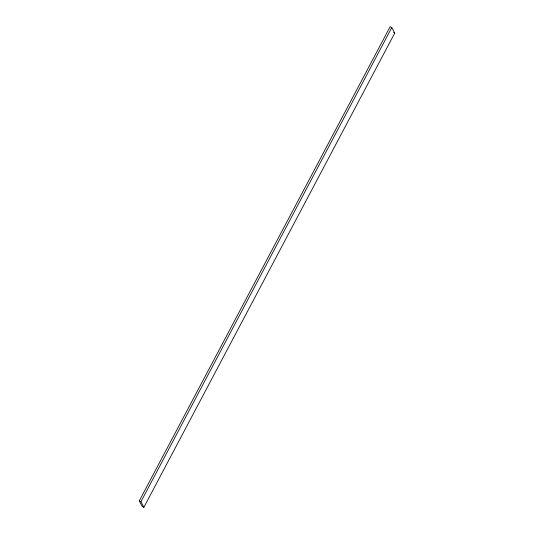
<?xml version="1.0" encoding="UTF-8"?>
<svg xmlns="http://www.w3.org/2000/svg" width="534" height="534" viewBox="0 0 534 534"><rect width="100%" height="100%" fill="white"/><g stroke="black" fill="none" stroke-linecap="round" stroke-linejoin="round"><path stroke-width="0.8" d="M139.294 500.845L390.134 26.7L391.802 27.548L394.706 33.155L143.866 507.3L142.198 506.452L139.294 500.845L140.956 501.693L143.866 507.3M140.956 501.693L391.802 27.548M393.598 32.594L394.706 33.155"/></g></svg>
